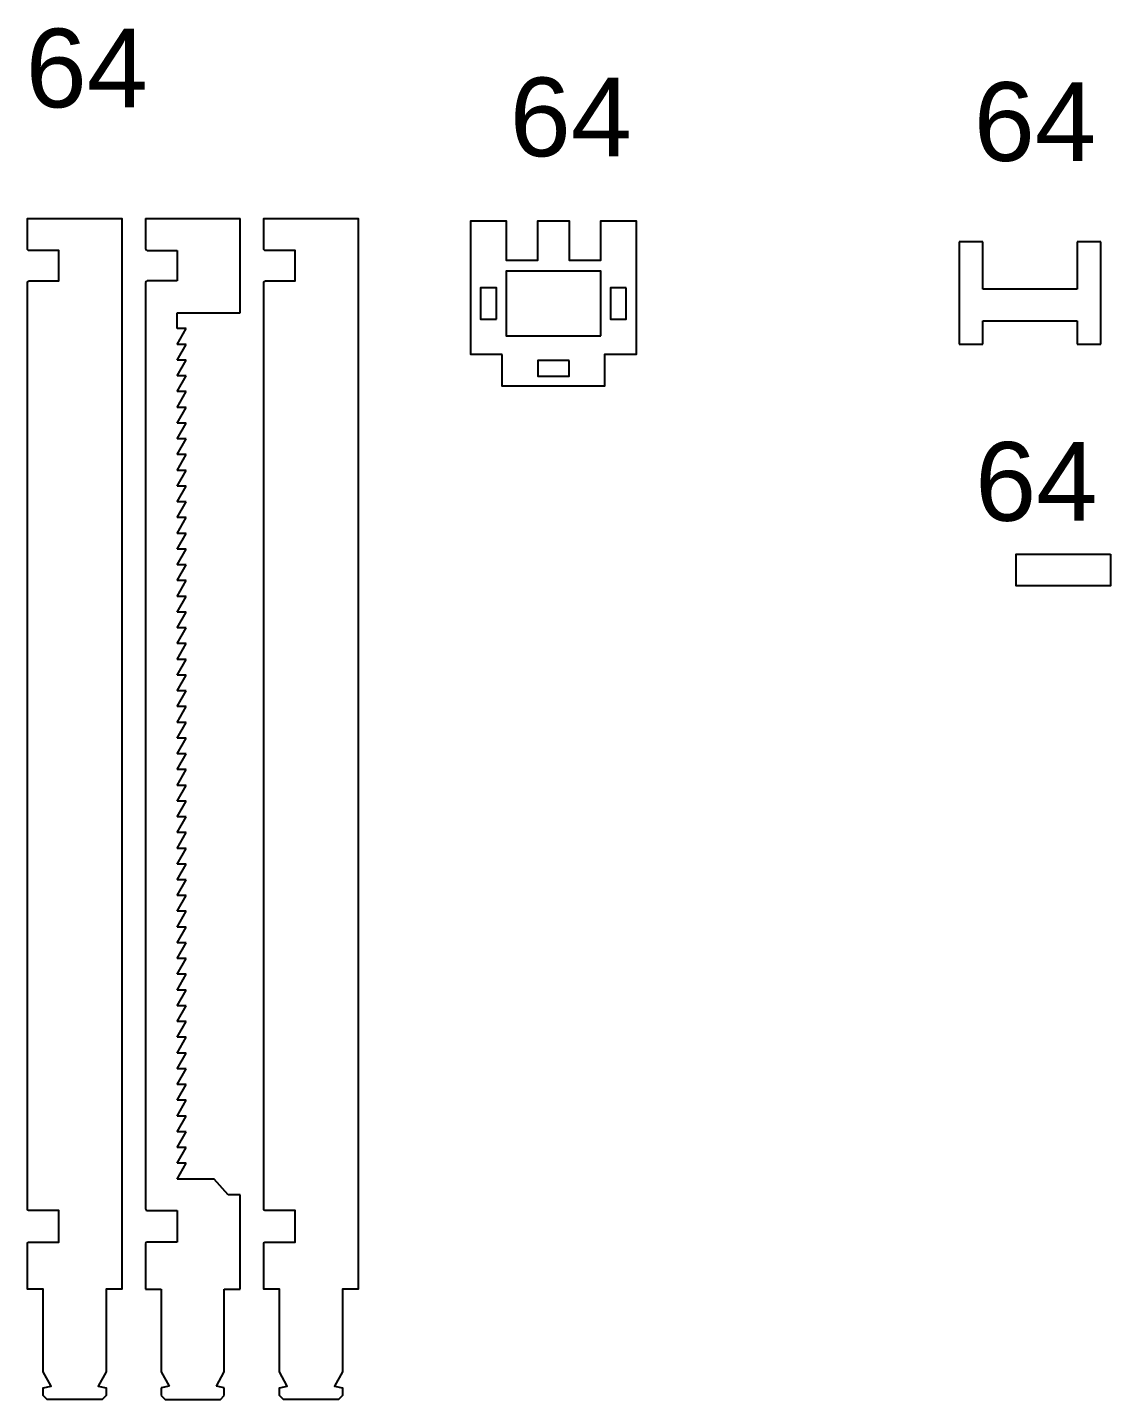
# Model space of a CAD drawing. Header units: millimetres. Extents: x 0 to 1902, y -212 to 712.
# Drawn here: x 126.7 to 264.2, y -210.3 to -36.1 of the extents above; entities that cross this region are included whole.
import ezdxf

# ---------------------------------------------------------------- set-up
doc = ezdxf.new("R2010")
doc.units = ezdxf.units.MM
doc.header["$MEASUREMENT"] = 0

msp = doc.modelspace()

# ---------------------------------------------------------------- linework, layer by layer
for p, q in [((141.65, -60.31), (141.65, -64.18)), ((153.65, -72.31), (153.65, -60.31)), ((141.85, -64.38), (145.65, -64.38)), ((145.65, -64.38), (145.65, -68.25)), ((247.95, -63.3), (244.95, -63.3)), ((244.95, -63.3), (244.95, -76.3)), ((247.95, -69.3), (247.95, -63.3)), ((262.95, -63.3), (259.95, -63.3)), ((259.95, -63.3), (259.95, -69.3)), ((262.95, -76.3), (262.95, -63.3)), ((141.65, -68.45), (141.65, -186.11)), ((145.65, -68.25), (141.85, -68.25)), ((259.95, -69.3), (247.95, -69.3)), ((145.65, -74.31), (145.65, -72.31)), ((145.65, -72.31), (153.65, -72.31)), ((145.65, -76.31), (146.81, -74.31)), ((146.81, -74.31), (145.65, -74.31)), ((247.95, -76.3), (247.95, -73.3)), ((247.95, -73.3), (259.95, -73.3)), ((259.95, -73.3), (259.95, -76.3)), ((145.65, -78.31), (146.81, -76.31)), ((146.81, -76.31), (145.65, -76.31)), ((244.95, -76.3), (247.95, -76.3)), ((259.95, -76.3), (262.95, -76.3)), ((145.65, -80.31), (146.81, -78.31)), ((146.81, -78.31), (145.65, -78.31)), ((145.65, -82.31), (146.81, -80.31)), ((146.81, -80.31), (145.65, -80.31)), ((145.65, -84.31), (146.81, -82.31)), ((146.81, -82.31), (145.65, -82.31)), ((145.65, -86.31), (146.81, -84.31)), ((146.81, -84.31), (145.65, -84.31)), ((145.65, -88.31), (146.81, -86.31)), ((146.81, -86.31), (145.65, -86.31)), ((145.65, -90.31), (146.81, -88.31)), ((146.81, -88.31), (145.65, -88.31)), ((145.65, -92.31), (146.81, -90.31)), ((146.81, -90.31), (145.65, -90.31)), ((145.65, -94.31), (146.81, -92.31)), ((146.81, -92.31), (145.65, -92.31)), ((145.65, -96.31), (146.81, -94.31)), ((146.81, -94.31), (145.65, -94.31)), ((145.65, -98.31), (146.81, -96.31)), ((146.81, -96.31), (145.65, -96.31)), ((145.65, -100.31), (146.81, -98.31)), ((146.81, -98.31), (145.65, -98.31)), ((145.65, -102.31), (146.81, -100.31)), ((146.81, -100.31), (145.65, -100.31)), ((145.65, -104.31), (146.81, -102.31)), ((146.81, -102.31), (145.65, -102.31)), ((145.65, -106.31), (146.81, -104.31)), ((146.81, -104.31), (145.65, -104.31)), ((145.65, -108.31), (146.81, -106.31)), ((146.81, -106.31), (145.65, -106.31)), ((145.65, -110.31), (146.81, -108.31)), ((146.81, -108.31), (145.65, -108.31)), ((145.65, -112.31), (146.81, -110.31)), ((146.81, -110.31), (145.65, -110.31)), ((145.65, -114.31), (146.81, -112.31)), ((146.81, -112.31), (145.65, -112.31)), ((145.65, -116.31), (146.81, -114.31)), ((146.81, -114.31), (145.65, -114.31)), ((145.65, -118.31), (146.81, -116.31)), ((146.81, -116.31), (145.65, -116.31)), ((145.65, -120.31), (146.81, -118.31)), ((146.81, -118.31), (145.65, -118.31)), ((145.65, -122.31), (146.81, -120.31)), ((146.81, -120.31), (145.65, -120.31)), ((145.65, -124.31), (146.81, -122.31)), ((146.81, -122.31), (145.65, -122.31)), ((145.65, -126.31), (146.81, -124.31)), ((146.81, -124.31), (145.65, -124.31)), ((145.65, -128.31), (146.81, -126.31)), ((146.81, -126.31), (145.65, -126.31)), ((145.65, -130.31), (146.81, -128.31)), ((146.81, -128.31), (145.65, -128.31)), ((145.65, -132.31), (146.81, -130.31)), ((146.81, -130.31), (145.65, -130.31)), ((145.65, -134.31), (146.81, -132.31)), ((146.81, -132.31), (145.65, -132.31)), ((145.65, -136.31), (146.81, -134.31)), ((146.81, -134.31), (145.65, -134.31)), ((145.65, -138.31), (146.81, -136.31)), ((146.81, -136.31), (145.65, -136.31)), ((145.65, -140.31), (146.81, -138.31)), ((146.81, -138.31), (145.65, -138.31)), ((145.65, -142.31), (146.81, -140.31)), ((146.81, -140.31), (145.65, -140.31)), ((145.65, -144.31), (146.81, -142.31)), ((146.81, -142.31), (145.65, -142.31)), ((145.65, -146.31), (146.81, -144.31)), ((146.81, -144.31), (145.65, -144.31)), ((145.65, -148.31), (146.81, -146.31)), ((146.81, -146.31), (145.65, -146.31)), ((145.65, -150.31), (146.81, -148.31)), ((146.81, -148.31), (145.65, -148.31)), ((145.65, -152.31), (146.81, -150.31)), ((146.81, -150.31), (145.65, -150.31)), ((145.65, -154.31), (146.81, -152.31)), ((146.81, -152.31), (145.65, -152.31)), ((145.65, -156.31), (146.81, -154.31)), ((146.81, -154.31), (145.65, -154.31)), ((145.65, -158.31), (146.81, -156.31)), ((146.81, -156.31), (145.65, -156.31)), ((145.65, -160.31), (146.81, -158.31)), ((146.81, -158.31), (145.65, -158.31)), ((145.65, -162.31), (146.81, -160.31)), ((146.81, -160.31), (145.65, -160.31)), ((145.65, -164.31), (146.81, -162.31)), ((146.81, -162.31), (145.65, -162.31)), ((145.65, -166.31), (146.81, -164.31)), ((146.81, -164.31), (145.65, -164.31)), ((145.65, -168.31), (146.81, -166.31)), ((146.81, -166.31), (145.65, -166.31)), ((145.65, -170.31), (146.81, -168.31)), ((146.81, -168.31), (145.65, -168.31)), ((145.65, -172.31), (146.81, -170.31)), ((146.81, -170.31), (145.65, -170.31)), ((145.65, -174.31), (146.81, -172.31)), ((146.81, -172.31), (145.65, -172.31)), ((145.65, -176.31), (146.81, -174.31)), ((146.81, -174.31), (145.65, -174.31)), ((145.65, -178.31), (146.81, -176.31)), ((146.81, -176.31), (145.65, -176.31)), ((145.65, -180.31), (146.81, -178.31)), ((146.81, -178.31), (145.65, -178.31)), ((145.65, -182.31), (146.81, -180.31)), ((146.81, -180.31), (145.65, -180.31)), ((148.15, -182.31), (145.65, -182.31)), ((148.65, -182.31), (148.15, -182.31)), ((150.35, -182.31), (148.65, -182.31)), ((152.15, -184.31), (150.35, -182.31)), ((153.65, -184.31), (152.15, -184.31)), ((153.65, -196.31), (153.65, -184.31)), ((141.85, -186.31), (145.65, -186.31)), ((145.65, -186.31), (145.65, -190.31)), ((141.65, -190.51), (141.65, -196.31)), ((145.65, -190.31), (141.85, -190.31)), ((141.65, -196.31), (143.65, -196.31)), ((143.65, -196.31), (143.65, -206.81)), ((151.65, -196.31), (153.65, -196.31)), ((151.65, -206.81), (151.65, -196.31)), ((143.65, -206.81), (144.65, -208.61)), ((150.65, -208.61), (151.65, -206.81)), ((144.65, -208.61), (143.65, -208.81)), ((143.65, -208.81), (143.65, -209.81)), ((151.65, -208.81), (150.65, -208.61)), ((151.65, -209.81), (151.65, -208.81)), ((143.65, -209.81), (144.15, -210.31)), ((144.15, -210.31), (151.15, -210.31)), ((151.15, -210.31), (151.65, -209.81))]:
    msp.add_line(p, q)
at = {"linetype": 'Continuous'}
msp.add_line((141.65, -60.31), (153.65, -60.31), dxfattribs=at)
for points in [[(126.65, -68.45, -0.414214), (126.85, -68.25), (130.65, -68.25), (130.65, -64.38), (126.85, -64.38, -0.414214), (126.65, -64.18), (126.65, -60.31), (138.65, -60.31), (138.65, -196.31), (136.65, -196.31), (136.65, -206.81), (135.65, -208.61), (136.65, -208.81), (136.65, -209.81), (136.15, -210.31), (129.15, -210.31), (128.65, -209.81), (128.65, -208.81), (129.65, -208.61), (128.65, -206.81), (128.65, -196.31), (126.65, -196.31), (126.65, -190.51, -0.414214), (126.85, -190.31), (130.65, -190.31), (130.65, -186.31), (126.85, -186.31, -0.414214), (126.65, -186.11)], [(156.65, -68.45, -0.414214), (156.85, -68.25), (160.65, -68.25), (160.65, -64.38), (156.85, -64.38, -0.414214), (156.65, -64.18), (156.65, -60.31), (168.65, -60.31), (168.65, -196.31), (166.65, -196.31), (166.65, -206.81), (165.65, -208.61), (166.65, -208.81), (166.65, -209.81), (166.15, -210.31), (159.15, -210.31), (158.65, -209.81), (158.65, -208.81), (159.65, -208.61), (158.65, -206.81), (158.65, -196.31), (156.65, -196.31), (156.65, -190.51, -0.414214), (156.85, -190.31), (160.65, -190.31), (160.65, -186.31), (156.85, -186.31, -0.414214), (156.65, -186.11)]]:
    msp.add_lwpolyline(points, format="xyb", close=True)
for points in [[(186.94, -77.61), (182.94, -77.61), (182.94, -60.61), (187.44, -60.61), (187.44, -65.61), (191.44, -65.61), (191.44, -60.61), (195.44, -60.61), (195.44, -65.61), (199.44, -65.61), (199.44, -60.61), (203.94, -60.61), (203.94, -77.61), (199.94, -77.61), (199.94, -81.61), (186.94, -81.61)], [(199.44, -75.21), (199.44, -67.01), (187.44, -67.01), (187.44, -75.21)], [(186.19, -73.11), (186.19, -69.11), (184.19, -69.11), (184.19, -73.11)], [(202.69, -69.11), (200.69, -69.11), (200.69, -73.11), (202.69, -73.11)], [(195.44, -78.36), (191.44, -78.36), (191.44, -80.36), (195.44, -80.36)], [(264.18, -102.97), (264.18, -106.97), (252.18, -106.97), (252.18, -102.97)]]:
    msp.add_lwpolyline(points, close=True)
for centre, start, end in [((141.85, -64.18), 180, 270), ((141.85, -68.45), 90, 180), ((141.85, -186.11), 180, 270), ((141.85, -190.51), 90, 180)]:
    msp.add_arc(centre, 0.2, start, end)

# ---------------------------------------------------------------- texts
at = {"linetype": 'Continuous', "char_height": 10, "attachment_point": 1}
for insert in [(126.42, -36.21), (187.88, -42.42), (246.8, -43.01), (246.98, -88.71)]:
    msp.add_mtext_dynamic_manual_height_columns('{\\fArial|b0|i0|c0|p34;64}', width=28.5213, gutter_width=1, heights=[10], dxfattribs=dict(at, insert=insert))

doc.saveas('drawing.dxf')
